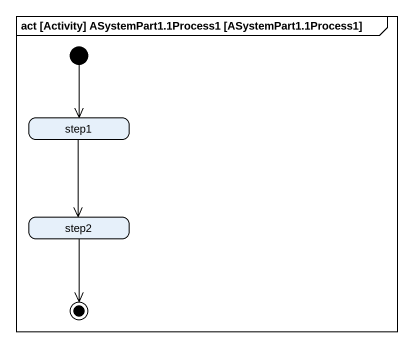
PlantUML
@startuml
mainframe act [Activity] ASystemPart1.1Process1 [ASystemPart1.1Process1]
hide empty description
state step1
state step2
[*] --> step1
step1 --> step2
step2 --> [*]
@enduml
